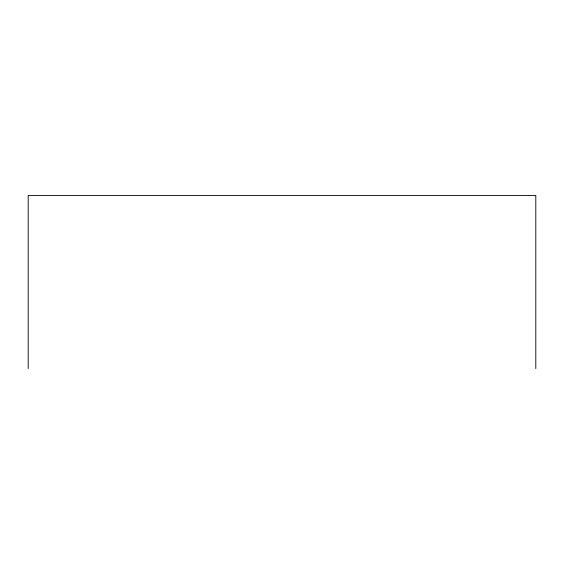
<?xml version="1.0" encoding="UTF-8"?>
<svg xmlns="http://www.w3.org/2000/svg" width="564" height="564" viewBox="0 0 564 564"><rect width="100%" height="100%" fill="white"/><g stroke="black" fill="none" stroke-linecap="round" stroke-linejoin="round"><path stroke-width="0.85" d="M535.8 368.56L535.8 195.44L28.2 195.44L28.2 368.56"/></g></svg>
